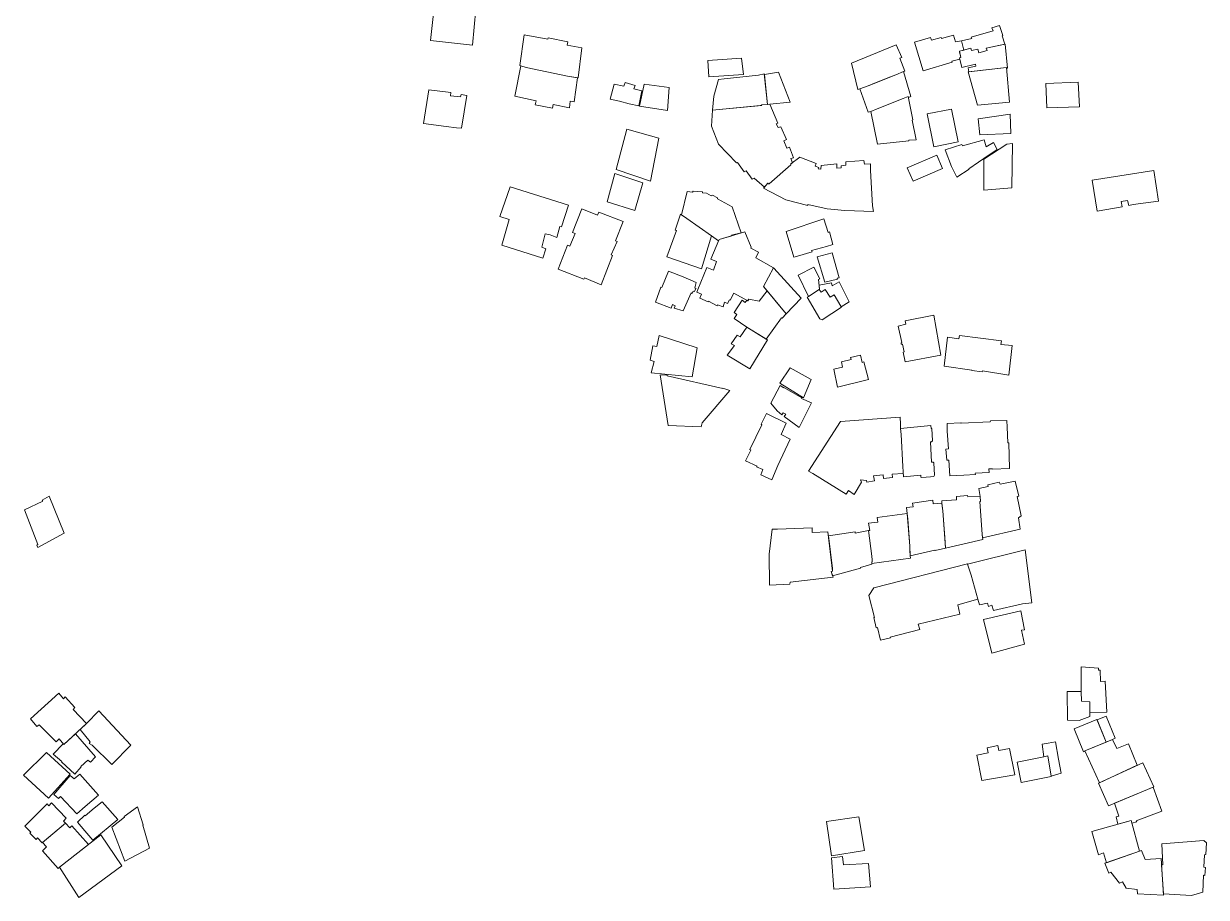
# Model space of a CAD drawing. Header units: metres. Extents: x 560562 to 562005, y 4539029 to 4540676.
# Drawn here: x 560561.6 to 560905.8, y 4540241.6 to 4540496 of the extents above; entities that cross this region are included whole.
import ezdxf

# ---------------------------------------------------------------- set-up
doc = ezdxf.new("R2010")
doc.units = ezdxf.units.M
doc.layers.add('B_MESKEN', color=2, linetype='Continuous', lineweight=0)

msp = doc.modelspace()

# ---------------------------------------------------------------- linework, layer by layer
at = {"layer": 'B_MESKEN', "lineweight": 13}
for points in [[(560693.1351, 4540500.1951, 103.3712), (560692.1765, 4540489.6499, 103.3712), (560679.9537, 4540491.0599, 103.3712), (560681.1393, 4540501.4821, 103.3712), (560693.1351, 4540500.1951, 103.3712)], [(560834.5316, 4540490.9664, 108.4829), (560837.4817, 4540491.6766, 108.4829), (560837.3235, 4540492.063, 108.4829), (560843.684, 4540493.8612, 108.4829), (560843.2895, 4540494.7786, 108.4829), (560845.55, 4540495.3734, 108.4829), (560846.5387, 4540492.4943, 108.4829), (560846.3682, 4540492.3923, 108.4829), (560847.078, 4540489.9741, 108.4829), (560841.6659, 4540488.8074, 108.4829), (560841.9311, 4540488.1064, 108.4829), (560839.5236, 4540487.459, 108.4829), (560839.2978, 4540488.5515, 108.4829), (560837.4532, 4540488.1382, 108.4829), (560837.214, 4540488.791, 108.4829), (560835.1449, 4540488.2393, 108.4829), (560834.5316, 4540490.9664, 108.4829)], [(560723.9756, 4540488.9427, 110.5793), (560722.9665, 4540480.1808, 110.5793), (560719.84, 4540480.6842, 110.5793), (560707.8065, 4540483.1938, 110.5793), (560705.9543, 4540483.7772, 110.5793), (560707.2624, 4540492.7378, 110.5793), (560714.1167, 4540491.413, 110.5793), (560714.1896, 4540491.8573, 110.5793), (560719.9185, 4540490.6999, 110.5793), (560719.748, 4540489.7371, 110.5793), (560723.9756, 4540488.9427, 110.5793)], [(560828.652, 4540491.6457, 111.4112), (560828.652, 4540491.6457, 111.4112), (560832.1657, 4540492.5655, 111.4112), (560832.7593, 4540490.6282, 111.4112), (560834.5316, 4540490.9664, 111.4112), (560835.1449, 4540488.2393, 111.4112), (560833.8727, 4540487.9, 111.4112), (560833.9397, 4540487.6453, 111.4112), (560834.3384, 4540486.1302, 111.4112), (560833.9213, 4540485.9975, 111.4112), (560834.0146, 4540485.6361, 111.4112), (560831.6521, 4540485.0444, 111.4112), (560831.6521, 4540485.0444, 111.4112), (560831.7708, 4540484.6983, 111.4112), (560823.35, 4540482.2127, 111.4112), (560820.8116, 4540490.5682, 111.4112), (560825.4511, 4540491.9562, 111.4112), (560825.7442, 4540491.1339, 111.4112), (560828.5682, 4540491.9384, 111.4112), (560828.652, 4540491.6457, 111.4112)], [(560815.4716, 4540489.8286, 111.6704), (560817.1502, 4540486.0884, 111.6704), (560816.5854, 4540485.9275, 111.6704), (560818.0186, 4540482.1079, 111.6704), (560817.6408, 4540482.0662, 111.6704), (560815.4141, 4540481.082, 111.6704), (560813.0473, 4540480.15, 111.6704), (560809.6703, 4540478.8202, 111.6704), (560807.2979, 4540477.886, 111.6704), (560804.9068, 4540477.0054, 111.6704), (560804.3191, 4540476.7707, 111.6704), (560802.4649, 4540484.4847, 111.6704), (560815.4716, 4540489.8286, 111.6704)], [(560847.1939, 4540489.9991, 108.8579), (560847.9159, 4540483.0371, 108.8579), (560847.5701, 4540482.9778, 108.8579), (560847.5488, 4540483.2158, 108.8579), (560836.5967, 4540481.9656, 108.8579), (560836.4185, 4540483.1326, 108.8579), (560838.658, 4540483.5805, 108.8579), (560838.5689, 4540484.164, 108.8579), (560834.635, 4540483.2334, 108.8579), (560833.9213, 4540485.9975, 108.8579), (560834.3384, 4540486.1302, 108.8579), (560833.8727, 4540487.9, 108.8579), (560837.214, 4540488.791, 108.8579), (560837.4532, 4540488.1382, 108.8579), (560839.2978, 4540488.5515, 108.8579), (560839.5236, 4540487.459, 108.8579), (560841.9311, 4540488.1064, 108.8579), (560841.6659, 4540488.8074, 108.8579), (560847.1939, 4540489.9991, 108.8579)], [(560760.6939, 4540485.2589, 106.9314), (560770.5175, 4540485.8984, 106.9314), (560771.0908, 4540481.1753, 106.9314), (560761.0167, 4540480.5099, 106.9314), (560760.6939, 4540485.2589, 106.9314)], [(560722.7186, 4540480.2207, 110.6543), (560721.8013, 4540473.2353, 110.6543), (560720.6258, 4540473.4025, 110.6543), (560720.4099, 4540471.4527, 110.6543), (560715.6816, 4540472.4421, 110.6543), (560715.4368, 4540471.3309, 110.6543), (560710.4836, 4540472.2946, 110.6543), (560710.703, 4540473.5043, 110.6543), (560704.4735, 4540474.8321, 110.6543), (560706.242, 4540483.6866, 110.6543), (560707.8065, 4540483.1938, 110.6543), (560719.84, 4540480.6842, 110.6543), (560722.7186, 4540480.2207, 110.6543)], [(560781.2773, 4540481.8143, 106.9679), (560784.6805, 4540473.062, 106.9679), (560778.7507, 4540472.5609, 106.9679), (560778.0689, 4540472.4562, 106.9679), (560777.1306, 4540481.1583, 106.9679), (560781.2773, 4540481.8143, 106.9679)], [(560817.6408, 4540482.0662, 116.7704), (560819.7817, 4540474.75, 116.7704), (560819.0515, 4540474.4434, 116.7704), (560818.9892, 4540474.7545, 116.7704), (560817.5573, 4540474.183, 116.7704), (560809.9436, 4540471.1442, 116.7704), (560808.142, 4540470.4251, 116.7704), (560807.3819, 4540470.1615, 116.7704), (560804.9068, 4540477.0054, 116.7704), (560807.2979, 4540477.886, 116.7704), (560815.4141, 4540481.082, 116.7704), (560817.6408, 4540482.0662, 116.7704)], [(560836.4479, 4540481.9487, 113.6865), (560847.549, 4540483.2158, 113.6865), (560848.4551, 4540473.0884, 113.6865), (560839.1116, 4540472.21, 113.6865), (560836.4479, 4540481.9487, 113.6865)], [(560733.4653, 4540478.3151, 103.7814), (560736.2565, 4540477.7385, 103.7814), (560736.5824, 4540478.8511, 103.7814), (560739.5048, 4540477.9956, 103.7814), (560739.1791, 4540476.9529, 103.7814), (560741.4654, 4540476.3906, 103.7814), (560740.5799, 4540472.0161, 103.7814), (560737.819, 4540472.5992, 103.7814), (560734.9726, 4540473.3558, 103.7814), (560732.2525, 4540473.9887, 103.7814), (560733.4653, 4540478.3151, 103.7814)], [(560749.3953, 4540477.3215, 103.6314), (560748.8978, 4540470.6643, 103.6314), (560740.8158, 4540471.9676, 103.6314), (560742.1449, 4540478.3307, 103.6314), (560749.3953, 4540477.3215, 103.6314)], [(560777.1125, 4540481.3157, 116.0064), (560778.069, 4540472.4562, 116.0064), (560776.3463, 4540472.3085, 116.0064), (560776.3634, 4540472.1552, 116.0064), (560763.9993, 4540470.9254, 116.0064), (560762.0703, 4540470.7698, 116.0064), (560762.4472, 4540474.8495, 116.0064), (560763.8349, 4540479.6909, 116.0064), (560765.4324, 4540479.8586, 116.0064), (560765.442, 4540479.9181, 116.0064), (560775.3823, 4540480.9901, 116.0064), (560777.1125, 4540481.3157, 116.0064)], [(560868.4509, 4540478.884, 105.3329), (560868.8342, 4540471.7624, 105.3329), (560859.3231, 4540471.494, 105.3329), (560859.0178, 4540478.5182, 105.3329), (560868.4509, 4540478.884, 105.3329)], [(560679.4499, 4540476.7028, 103.1918), (560681.9201, 4540476.4159, 103.1918), (560685.8775, 4540475.9619, 103.1918), (560685.9282, 4540475.8876, 103.1918), (560685.8066, 4540474.9421, 103.1918), (560688.7558, 4540474.6078, 103.1918), (560688.8533, 4540475.3045, 103.1918), (560690.5929, 4540475.0142, 103.1918), (560688.9743, 4540465.5083, 103.1918), (560687.5377, 4540465.6508, 103.1918), (560684.5378, 4540466.0595, 103.1918), (560677.9336, 4540466.8493, 103.1918), (560679.4499, 4540476.7028, 103.1918)], [(560821.3045, 4540462.1359, 118.0414), (560819.1906, 4540462.0021, 118.0414), (560819.2197, 4540461.849, 118.0414), (560810.0918, 4540460.9074, 118.0414), (560808.1421, 4540470.425, 118.0414), (560809.9437, 4540471.1441, 118.0414), (560817.5573, 4540474.183, 118.0414), (560818.9892, 4540474.7545, 118.0414), (560820.35, 4540467.9553, 118.0414), (560820.1296, 4540467.9005, 118.0414), (560821.3045, 4540462.1359, 118.0414)], [(560784.4636, 4540460, 114.6189), (560785.5972, 4540456.9363, 114.6189), (560784.8273, 4540456.6626, 114.6189), (560785.2835, 4540455.4578, 114.6189), (560784.8379, 4540455.1197, 114.6189), (560784.796, 4540454.8259, 114.6189), (560778.4902, 4540449.3157, 114.6189), (560778.1577, 4540449.5086, 114.6189), (560777.1314, 4540448.4032, 114.6189), (560774.1344, 4540450.9918, 114.6189), (560773.5635, 4540450.719, 114.6189), (560771.8359, 4540453.1417, 114.6189), (560771.2653, 4540452.8198, 114.6189), (560769.3623, 4540455.5117, 114.6189), (560769.0642, 4540455.4121, 114.6189), (560763.7652, 4540460.9117, 114.6189), (560761.7014, 4540466.0827, 114.6189), (560762.0703, 4540470.7698, 114.6189), (560763.9993, 4540470.9254, 114.6189), (560775.9176, 4540472.1109, 114.6189), (560776.3634, 4540472.1552, 114.6189), (560776.3463, 4540472.3085, 114.6189), (560778.069, 4540472.4562, 114.6189), (560778.7513, 4540472.5609, 114.6189), (560781.053, 4540467.0287, 114.6189), (560780.583, 4540466.814, 114.6189), (560781.1853, 4540465.6874, 114.6189), (560781.9055, 4540465.9362, 114.6189), (560783.6143, 4540462.2122, 114.6189), (560782.7952, 4540461.8156, 114.6189), (560783.626, 4540459.6834, 114.6189), (560784.4636, 4540460, 114.6189)], [(560824.4764, 4540469.7333, 107.6579), (560831.565, 4540471.0945, 107.6579), (560833.5781, 4540461.5114, 107.6579), (560826.4416, 4540460.0754, 107.6579), (560824.4764, 4540469.7333, 107.6579)], [(560839.3825, 4540468.296, 109.6829), (560848.6155, 4540469.5645, 109.6829), (560848.8587, 4540463.9424, 109.6829), (560839.8265, 4540463.5884, 109.6829), (560839.3825, 4540468.296, 109.6829)], [(560737.071, 4540465.2872, 115.7064), (560746.4166, 4540462.6603, 115.7064), (560744.0176, 4540450.0559, 115.7064), (560733.9978, 4540453.5372, 115.7064), (560737.071, 4540465.2872, 115.7064)], [(560841.0621, 4540462.1832, 115.3456), (560841.6602, 4540460.1386, 115.3456), (560843.7979, 4540461.3685, 115.3456), (560844.9214, 4540459.3081, 115.3456), (560842.2265, 4540457.568, 115.3456), (560836.6736, 4540453.7207, 115.3456), (560836.7484, 4540453.6031, 115.3456), (560833.1469, 4540451.2745, 115.3456), (560831.5735, 4540454.3459, 115.3456), (560829.7064, 4540459.1891, 115.3456), (560834.5978, 4540460.7396, 115.3456), (560834.7521, 4540460.3862, 115.3456), (560841.0621, 4540462.1832, 115.3456)], [(560841.0382, 4540447.5096, 121.7405), (560841.0072, 4540456.5289, 121.7405), (560847.7219, 4540460.8298, 121.7405), (560849.3596, 4540461.0683, 121.7405), (560849.1655, 4540448.1846, 121.7405), (560841.0382, 4540447.5096, 121.7405)], [(560818.6756, 4540454.0271, 108.4454), (560827.2995, 4540457.6887, 108.4454), (560829.0178, 4540453.8002, 108.4454), (560820.3957, 4540450.0649, 108.4454), (560818.6756, 4540454.0271, 108.4454)], [(560808.8766, 4540441.2463, 119.6204), (560800.5361, 4540441.5934, 119.6204), (560795.4564, 4540442.0486, 119.6204), (560789.8151, 4540443.3073, 119.6204), (560789.7446, 4540443.0487, 119.6204), (560783.3996, 4540444.6423, 119.6204), (560776.8584, 4540448.1092, 119.6204), (560778.1577, 4540449.5086, 119.6204), (560778.3838, 4540449.368, 119.6204), (560778.4902, 4540449.3157, 119.6204), (560784.796, 4540454.8259, 119.6204), (560784.8379, 4540455.1197, 119.6204), (560787.433, 4540457.0889, 119.6204), (560792.1764, 4540455.2835, 119.6204), (560791.9258, 4540454.4477, 119.6204), (560792.9487, 4540454.0836, 119.6204), (560792.7878, 4540453.6556, 119.6204), (560793.5809, 4540453.5783, 119.6204), (560793.6264, 4540454.7016, 119.6204), (560798.2638, 4540455.1133, 119.6204), (560798.2696, 4540453.9181, 119.6204), (560799.519, 4540454.0086, 119.6204), (560799.4872, 4540454.5928, 119.6204), (560800.8683, 4540454.7258, 119.6204), (560800.8181, 4540455.7246, 119.6204), (560806.1244, 4540456.0802, 119.6204), (560806.2747, 4540455.0352, 119.6204), (560808.0511, 4540455.1783, 119.6204), (560808.0274, 4540453.2018, 119.6204), (560808.5853, 4540442.9707, 119.6204), (560808.8766, 4540441.2463, 119.6204)], [(560733.5946, 4540452.3448, 105.8543), (560741.7501, 4540449.6631, 105.8543), (560739.4539, 4540441.5907, 105.8543), (560731.3487, 4540444.1256, 105.8543), (560733.5946, 4540452.3448, 105.8543)], [(560890.4634, 4540453.1902, 110.2079), (560891.8645, 4540444.3016, 110.2079), (560884.4712, 4540443.2736, 110.2079), (560883.1531, 4540443.0426, 110.2079), (560882.8426, 4540444.4399, 110.2079), (560881.0002, 4540444.1954, 110.2079), (560881.2352, 4540442.5855, 110.2079), (560873.9461, 4540441.3877, 110.2079), (560872.5431, 4540450.3502, 110.2079), (560890.4634, 4540453.1902, 110.2079)], [(560702.869, 4540438.9445, 116.0918), (560700.1414, 4540439.8603, 116.0918), (560703.1716, 4540448.427, 116.0918), (560720.106, 4540443.0816, 116.0918), (560718.1049, 4540436.8166, 116.0918), (560717.5844, 4540436.9364, 116.0918), (560716.7823, 4540433.7315, 116.0918), (560714.8478, 4540434.4555, 116.0918), (560714.8478, 4540434.4555, 116.0918), (560713.3114, 4540434.766, 116.0918), (560712.3389, 4540430.925, 116.0918), (560713.5545, 4540430.3931, 116.0918), (560712.6264, 4540427.6519, 116.0918), (560700.7002, 4540431.4814, 116.0918), (560702.869, 4540438.9445, 116.0918)], [(560753.017, 4540440.2697, 115.3314), (560754.6732, 4540447.0881, 115.3314), (560756.213, 4540446.8993, 115.3314), (560756.3853, 4540447.2186, 115.3314), (560759.1412, 4540447.0355, 115.3314), (560759.118, 4540446.6924, 115.3314), (560760.3344, 4540446.6491, 115.3314), (560761.6785, 4540445.8469, 115.3314), (560762.0251, 4540446.0446, 115.3314), (560763.5426, 4540445.2922, 115.3314), (560763.5193, 4540444.9736, 115.3314), (560767.7744, 4540442.6661, 115.3314), (560770.3661, 4540435.0837, 115.3314), (560767.5973, 4540434.3662, 115.3314), (560767.6501, 4540434.1799, 115.3314), (560763.9412, 4540433.0758, 115.3314), (560763.796, 4540432.7677, 115.3314), (560761.7484, 4540434.1929, 115.3314), (560754.5492, 4540439.2034, 115.3314), (560754.5884, 4540439.2597, 115.3314), (560753.017, 4540440.2697, 115.3314)], [(560724.0596, 4540442.0087, 116.5793), (560728.5865, 4540440.1676, 116.5793), (560728.9546, 4540441.1005, 116.5793), (560736.0923, 4540438.3895, 116.5793), (560733.8098, 4540432.7185, 116.5793), (560734.2573, 4540432.5736, 116.5793), (560732.5875, 4540428.6207, 116.5793), (560732.9607, 4540428.4509, 116.5793), (560729.6733, 4540419.9573, 116.5793), (560724.7484, 4540421.9681, 116.5793), (560724.6012, 4540421.5753, 116.5793), (560717.1148, 4540424.5297, 116.5793), (560719.8135, 4540431.4768, 116.5793), (560720.5347, 4540431.2107, 116.5793), (560722.032, 4540434.8932, 116.5793), (560721.261, 4540435.1836, 116.5793), (560724.0596, 4540442.0087, 116.5793)], [(560752.7284, 4540440.4552, 115.5189), (560754.5884, 4540439.2597, 115.5189), (560754.5492, 4540439.2034, 115.5189), (560761.7484, 4540434.1929, 115.5189), (560758.8088, 4540424.5595, 115.5189), (560748.7895, 4540428.0895, 115.5189), (560751.5342, 4540435.6969, 115.5189), (560751.1365, 4540435.8175, 115.5189), (560752.7284, 4540440.4552, 115.5189)], [(560794.4855, 4540439.1323, 112.7579), (560795.6731, 4540435.203, 112.7579), (560796.1302, 4540435.309, 112.7579), (560797.0225, 4540431.6387, 112.7579), (560795.2395, 4540431.1005, 112.7579), (560790.8858, 4540429.8778, 112.7579), (560791.0385, 4540429.4907, 112.7579), (560786.7526, 4540428.2727, 112.7579), (560785.6611, 4540428.023, 112.7579), (560783.4495, 4540435.4758, 112.7579), (560794.4855, 4540439.1323, 112.7579)], [(560768.2683, 4540417.5446, 120.8125), (560767.226, 4540415.484, 120.8125), (560766.9772, 4540415.5936, 120.8125), (560766.3663, 4540414.4964, 120.8125), (560765.5267, 4540414.9059, 120.8125), (560765.1161, 4540413.5285, 120.8125), (560763.5118, 4540414.1289, 120.8125), (560763.3898, 4540413.8609, 120.8125), (560760.9199, 4540415.1382, 120.8125), (560760.8223, 4540414.9431, 120.8125), (560758.3288, 4540416.0015, 120.8125), (560758.7912, 4540417.2439, 120.8125), (560757.4582, 4540417.7727, 120.8125), (560757.7994, 4540418.5768, 120.8125), (560760.4306, 4540425.0096, 120.8125), (560762.3069, 4540424.2159, 120.8125), (560763.2314, 4540426.7494, 120.8125), (560761.5284, 4540427.3737, 120.8125), (560763.8436, 4540432.8808, 120.8125), (560763.9412, 4540433.0758, 120.8125), (560771.495, 4540435.3245, 120.8125), (560773.3141, 4540430.9312, 120.8125), (560773.1924, 4540430.6145, 120.8125), (560775.4152, 4540429.482, 120.8125), (560774.6098, 4540427.8244, 120.8125), (560774.6098, 4540427.8244, 120.8125), (560779.7485, 4540424.8574, 120.8125), (560776.9155, 4540419.4451, 120.8125), (560777.9562, 4540418.1854, 120.8125), (560775.5802, 4540415.1586, 120.8125), (560772.6209, 4540415.7283, 120.8125), (560772.352, 4540415.265, 120.8125), (560768.2683, 4540417.5446, 120.8125)], [(560796.8343, 4540429.2179, 113.7704), (560798.9355, 4540421.9788, 113.7704), (560798.3411, 4540421.8653, 113.7704), (560798.3984, 4540421.5721, 113.7704), (560794.7382, 4540420.6677, 113.7704), (560792.5332, 4540428.076, 113.7704), (560796.8343, 4540429.2179, 113.7704)], [(560753.5523, 4540412.3205, 111.4375), (560750.9247, 4540413.1467, 111.4375), (560751.1714, 4540413.8384, 111.4375), (560750.4028, 4540414.1563, 111.4375), (560749.9752, 4540413.1423, 111.4375), (560745.4944, 4540414.8477, 111.4375), (560747.0482, 4540419.2451, 111.4375), (560747.3009, 4540419.1365, 111.4375), (560749.2028, 4540423.9055, 111.4375), (560753.4563, 4540422.2347, 111.4375), (560757.2871, 4540420.5756, 111.4375), (560756.8693, 4540419.0692, 111.4375), (560757.1702, 4540418.8486, 111.4375), (560756.7745, 4540417.9589, 111.4375), (560756.4491, 4540418.0807, 111.4375), (560756.1523, 4540417.438, 111.4375), (560756.1523, 4540417.438, 111.4375), (560755.7857, 4540417.5973, 111.4375), (560753.5523, 4540412.3205, 111.4375)], [(560783.5152, 4540411.4565, 121.9), (560776.9155, 4540419.4451, 121.9), (560779.7485, 4540424.8574, 121.9), (560779.8968, 4540424.7608, 121.9), (560787.8216, 4540416.0917, 121.9), (560783.5152, 4540411.4565, 121.9)], [(560791.5147, 4540425.0786, 113.4329), (560793.2445, 4540421.6606, 113.4329), (560792.9013, 4540421.4554, 113.4329), (560793.2208, 4540418.6888, 113.4329), (560789.9899, 4540416.5676, 113.4329), (560786.9712, 4540422.7026, 113.4329), (560791.5147, 4540425.0786, 113.4329)], [(560798.8836, 4540420.7999, 114.2579), (560801.8438, 4540415.0071, 114.2579), (560799.5123, 4540413.505, 114.2579), (560799.396, 4540413.6908, 114.2579), (560797.4527, 4540416.968, 114.2579), (560796.3114, 4540416.3515, 114.2579), (560794.8418, 4540418.5585, 114.2579), (560793.6395, 4540417.7868, 114.2579), (560793.0668, 4540418.5876, 114.2579), (560793.2208, 4540418.6888, 114.2579), (560793.2208, 4540418.6888, 114.2579), (560793.0892, 4540419.8281, 114.2579), (560796.655, 4540420.5337, 114.2579), (560796.9014, 4540419.656, 114.2579), (560798.8836, 4540420.7999, 114.2579)], [(560775.5802, 4540415.1586, 121.1125), (560777.9562, 4540418.1854, 121.1125), (560783.5152, 4540411.4565, 121.1125), (560783.5152, 4540411.4565, 121.1125), (560782.3298, 4540410.1806, 121.1125), (560782.1073, 4540410.3497, 121.1125), (560777.6423, 4540404.1459, 121.1125), (560772.0672, 4540407.603, 121.1125), (560768.3597, 4540410.1148, 121.1125), (560769.1672, 4540411.3102, 121.1125), (560768.3267, 4540411.9142, 121.1125), (560770.6265, 4540415.4271, 121.1125), (560771.5903, 4540414.7993, 121.1125), (560772.0645, 4540415.4254, 121.1125), (560772.352, 4540415.265, 121.1125), (560772.6209, 4540415.7283, 121.1125), (560775.5802, 4540415.1586, 121.1125)], [(560789.9899, 4540416.5676, 113.7704), (560793.0668, 4540418.5876, 113.7704), (560793.6395, 4540417.7868, 113.7704), (560794.8418, 4540418.5585, 113.7704), (560796.3114, 4540416.3515, 113.7704), (560797.4455, 4540416.9802, 113.7704), (560799.396, 4540413.6908, 113.7704), (560799.5776, 4540413.4008, 113.7704), (560793.9463, 4540409.7691, 113.7704), (560793.2424, 4540410.0456, 113.7704), (560789.5727, 4540416.3358, 113.7704), (560789.9899, 4540416.5676, 113.7704)], [(560817.1419, 4540403.1389, 116.0954), (560816.0284, 4540407.9055, 116.0954), (560818.3426, 4540408.4833, 116.0954), (560818.1482, 4540409.4469, 116.0954), (560826.436, 4540411.1281, 116.0954), (560828.4949, 4540399.4377, 116.0954), (560818.1561, 4540397.4835, 116.0954), (560817.5138, 4540400.305, 116.0954), (560817.7826, 4540400.4587, 116.0954), (560817.3554, 4540402.6251, 116.0954), (560816.9589, 4540402.6149, 116.0954), (560816.8975, 4540403.0782, 116.0954), (560817.1419, 4540403.1389, 116.0954)], [(560766.3394, 4540399.4776, 120.8125), (560768.3963, 4540402.2354, 120.8125), (560767.5069, 4540402.7419, 120.8125), (560769.2201, 4540405.2306, 120.8125), (560770.1092, 4540404.7727, 120.8125), (560772.0672, 4540407.603, 120.8125), (560778.0224, 4540403.9102, 120.8125), (560772.9366, 4540395.4717, 120.8125), (560766.3394, 4540399.4776, 120.8125)], [(560757.5337, 4540401.5728, 117.8875), (560756.0871, 4540393.1594, 117.8875), (560744.1975, 4540394.2765, 117.8875), (560745.0486, 4540397.6041, 117.8875), (560743.8832, 4540397.9652, 117.8875), (560744.6562, 4540402.1232, 117.8875), (560745.7959, 4540401.9575, 117.8875), (560746.5236, 4540405.2112, 117.8875), (560757.5337, 4540401.5728, 117.8875)], [(560849.2728, 4540402.2469, 117.7454), (560848.2281, 4540393.6312, 117.7454), (560840.5911, 4540394.8816, 117.7454), (560840.542, 4540394.5589, 117.7454), (560837.4808, 4540394.994, 117.7454), (560837.497, 4540395.0886, 117.7454), (560829.4335, 4540396.2269, 117.7454), (560830.4566, 4540404.7197, 117.7454), (560833.7421, 4540404.2414, 117.7454), (560833.9401, 4540405.2253, 117.7454), (560846.1081, 4540403.5809, 117.7454), (560845.985, 4540402.5745, 117.7454), (560849.2728, 4540402.2469, 117.7454)], [(560797.3517, 4540395.3361, 115.4579), (560799.8399, 4540395.9629, 115.4579), (560799.5528, 4540397.4968, 115.4579), (560802.412, 4540398.1576, 115.4579), (560802.2236, 4540398.7399, 115.4579), (560805.1063, 4540399.4502, 115.4579), (560805.6067, 4540397.3345, 115.4579), (560806.1232, 4540397.4946, 115.4579), (560807.3947, 4540392.3651, 115.4579), (560798.4256, 4540390.1771, 115.4579), (560797.3517, 4540395.3361, 115.4579)], [(560784.6088, 4540395.773, 115.4954), (560790.7953, 4540392.3365, 115.4954), (560788.5498, 4540387.0683, 115.4954), (560781.5981, 4540391.3413, 115.4954), (560784.6088, 4540395.773, 115.4954)], [(560767.0772, 4540389.1453, 121.225), (560759.0145, 4540379.7444, 121.225), (560758.7736, 4540378.5759, 121.225), (560749.1132, 4540378.9681, 121.225), (560746.778, 4540393.6947, 121.225), (560748.8233, 4540393.6314, 121.225), (560748.8242, 4540393.4369, 121.225), (560765.0047, 4540389.7436, 121.225), (560765.0287, 4540389.8896, 121.225), (560767.0772, 4540389.1453, 121.225)], [(560790.8282, 4540385.5801, 118.7954), (560787.2433, 4540378.3939, 118.7954), (560782.9212, 4540381.6338, 118.7954), (560783.3516, 4540382.2564, 118.7954), (560782.6466, 4540382.6785, 118.7954), (560782.2391, 4540382.1299, 118.7954), (560780.8471, 4540383.2437, 118.7954), (560778.9792, 4540385.5195, 118.7954), (560781.7252, 4540390.6049, 118.7954), (560782.8155, 4540389.9666, 118.7954), (560782.8316, 4540389.9974, 118.7954), (560788.0394, 4540387.0249, 118.7954), (560787.9068, 4540386.8204, 118.7954), (560790.8282, 4540385.5801, 118.7954)], [(560781.0511, 4540367.3013, 114.4829), (560781.0511, 4540367.3013, 114.4829), (560779.2906, 4540363.2074, 114.4829), (560776.0963, 4540364.6217, 114.4829), (560776.6546, 4540366.1328, 114.4829), (560774.8924, 4540366.9707, 114.4829), (560775.007, 4540367.1363, 114.4829), (560775.007, 4540367.1363, 114.4829), (560771.6847, 4540368.6946, 114.4829), (560773.1858, 4540371.8152, 114.4829), (560773.1858, 4540371.8152, 114.4829), (560772.9499, 4540371.9505, 114.4829), (560776.3954, 4540379.2039, 114.4829), (560776.3954, 4540379.2039, 114.4829), (560776.1686, 4540379.3208, 114.4829), (560777.7305, 4540382.4281, 114.4829), (560783.5196, 4540379.7067, 114.4829), (560782.0047, 4540376.3162, 114.4829), (560782.0047, 4540376.3162, 114.4829), (560784.6102, 4540374.9747, 114.4829), (560781.0511, 4540367.3013, 114.4829)], [(560791.2158, 4540365.0099, 129.5954), (560789.9788, 4540365.7236, 129.5954), (560799.3112, 4540380.1792, 129.5954), (560816.6362, 4540381.3717, 129.5954), (560816.7128, 4540379.3292, 129.5954), (560816.7919, 4540378.144, 129.5954), (560816.91, 4540376.3759, 129.5954), (560817.3975, 4540367.0875, 129.5954), (560817.4798, 4540365.5189, 129.5954), (560817.5225, 4540365.0425, 129.5954), (560814.3101, 4540364.8394, 129.5954), (560814.4333, 4540363.8324, 129.5954), (560811.7831, 4540363.5716, 129.5954), (560811.7079, 4540364.6039, 129.5954), (560808.9121, 4540364.3153, 129.5954), (560809.1444, 4540362.8541, 129.5954), (560806.9856, 4540362.4376, 129.5954), (560806.8984, 4540362.9886, 129.5954), (560805.1314, 4540363.2002, 129.5954), (560805.4404, 4540362.4734, 129.5954), (560803.2396, 4540358.929, 129.5954), (560801.5717, 4540360.0987, 129.5954), (560800.9006, 4540358.982, 129.5954), (560791.2158, 4540365.0099, 129.5954)], [(560816.7919, 4540378.144, 130.5704), (560825.5954, 4540378.9483, 130.5704), (560825.7143, 4540378.1095, 130.5704), (560825.8848, 4540378.1139, 130.5704), (560826.0975, 4540374.5597, 130.5704), (560825.8131, 4540374.2396, 130.5704), (560825.4733, 4540374.1828, 130.5704), (560825.7936, 4540368.3223, 130.5704), (560826.2321, 4540368.3336, 130.5704), (560826.4331, 4540368.0982, 130.5704), (560826.6701, 4540364.5446, 130.5704), (560826.4125, 4540364.1291, 130.5704), (560825.465, 4540364.0084, 130.5704), (560822.9346, 4540363.8229, 130.5704), (560822.6867, 4540363.9849, 130.5704), (560822.6239, 4540364.5365, 130.5704), (560817.6163, 4540363.9984, 130.5704), (560817.4798, 4540365.5189, 130.5704), (560817.3975, 4540367.0875, 130.5704), (560816.91, 4540376.3759, 130.5704), (560816.7919, 4540378.144, 130.5704)], [(560835.177, 4540364.5084, 132.2954), (560831.0705, 4540364.3065, 132.2954), (560830.8319, 4540368.8858, 132.2954), (560830.1997, 4540368.8695, 132.2954), (560829.9711, 4540372.1046, 132.2954), (560830.6861, 4540372.1551, 132.2954), (560830.3488, 4540377.324, 132.2954), (560830.2924, 4540379.5313, 132.2954), (560834.3492, 4540379.7799, 132.2954), (560834.3778, 4540379.6126, 132.2954), (560842.8583, 4540380.0234, 132.2954), (560842.947, 4540380.3618, 132.2954), (560847.738, 4540380.4373, 132.2954), (560847.7883, 4540378.47, 132.2954), (560848.0025, 4540373.89, 132.2954), (560848.318, 4540373.9222, 132.2954), (560848.5085, 4540366.4607, 132.2954), (560843.5497, 4540366.2848, 132.2954), (560843.498, 4540366.4035, 132.2954), (560842.4532, 4540366.3526, 132.2954), (560842.53, 4540365.2502, 132.2954), (560838.4939, 4540365.1461, 132.2954), (560838.5286, 4540364.7389, 132.2954), (560835.177, 4540364.5084, 132.2954)], [(560850.7371, 4540358.3528, 130.3829), (560851.8346, 4540352.6696, 130.3829), (560851.0691, 4540352.0933, 130.3829), (560851.5688, 4540348.7805, 130.3829), (560840.6338, 4540346.2839, 130.3829), (560840.497, 4540347.2583, 130.3829), (560839.8652, 4540356.811, 130.3829), (560840.0106, 4540356.8147, 130.3829), (560839.923, 4540358.3435, 130.3829), (560839.5718, 4540360.6239, 130.3829), (560842.2917, 4540361.2242, 130.3829), (560842.1811, 4540361.7275, 130.3829), (560845.4825, 4540362.5116, 130.3829), (560845.7913, 4540361.893, 130.3829), (560850.1609, 4540362.7941, 130.3829), (560851.1764, 4540358.4101, 130.3829), (560850.7371, 4540358.3528, 130.3829)], [(560569.0337, 4540358.4048, 91.7047), (560573.3258, 4540347.6629, 91.7047), (560565.7343, 4540343.4402, 91.7047), (560565.425, 4540344.1933, 91.7047), (560565.7299, 4540344.3268, 91.7047), (560561.8128, 4540354.4297, 91.7047), (560567.1928, 4540356.9921, 91.7047), (560567.017, 4540357.2869, 91.7047), (560569.0337, 4540358.4048, 91.7047)], [(560828.7719, 4540356.4047, 134.1704), (560828.7784, 4540357.0986, 134.1704), (560833.0867, 4540357.3774, 134.1704), (560833.015, 4540358.2846, 134.1704), (560836.2555, 4540358.6076, 134.1704), (560836.3379, 4540358.2269, 134.1704), (560839.923, 4540358.3435, 134.1704), (560840.0106, 4540356.8147, 134.1704), (560839.8652, 4540356.811, 134.1704), (560840.497, 4540347.2583, 134.1704), (560840.7044, 4540345.7805, 134.1704), (560829.8338, 4540343.2987, 134.1704), (560829.7043, 4540345.0364, 134.1704), (560829.0225, 4540354.1864, 134.1704), (560828.8762, 4540355.4814, 134.1704), (560828.7719, 4540356.4047, 134.1704)], [(560820.2152, 4540356.3511, 134.2079), (560826.206, 4540357.1996, 134.2079), (560826.2813, 4540356.149, 134.2079), (560828.7719, 4540356.4047, 134.2079), (560829.0225, 4540354.1864, 134.2079), (560829.8338, 4540343.2987, 134.2079), (560826.7976, 4540342.5743, 134.2079), (560826.7811, 4540342.6775, 134.2079), (560819.5972, 4540341.0804, 134.2079), (560819.4442, 4540343.8197, 134.2079), (560818.7148, 4540353.3937, 134.2079), (560818.5019, 4540355.0867, 134.2079), (560820.4122, 4540355.2796, 134.2079), (560820.2152, 4540356.3511, 134.2079)], [(560808.4129, 4540338.7938, 131.1329), (560808.5185, 4540339.8783, 131.1329), (560808.3802, 4540340.9185, 131.1329), (560807.3897, 4540348.3723, 131.1329), (560807.794, 4540348.3744, 131.1329), (560807.397, 4540350.5945, 131.1329), (560810.1213, 4540350.8529, 131.1329), (560809.9458, 4540352.2316, 131.1329), (560818.7148, 4540353.3937, 131.1329), (560818.8398, 4540351.7538, 131.1329), (560819.4442, 4540343.8197, 131.1329), (560819.5128, 4540342.5907, 131.1329), (560819.5972, 4540341.0804, 131.1329), (560819.6752, 4540340.3562, 131.1329), (560808.4129, 4540338.7938, 131.1329)], [(560797.1274, 4540334.8071, 134.1704), (560784.5977, 4540333.3799, 134.1704), (560784.5887, 4540332.7801, 134.1704), (560778.6165, 4540332.5057, 134.1704), (560778.5078, 4540341.5203, 134.1704), (560779.3663, 4540348.8331, 134.1704), (560780.9232, 4540348.7775, 134.1704), (560791.0715, 4540349.2318, 134.1704), (560791.0335, 4540347.8638, 134.1704), (560795.6243, 4540347.9826, 134.1704), (560797.0098, 4540336.5548, 134.1704), (560796.5976, 4540336.5002, 134.1704), (560797.1274, 4540334.8071, 134.1704)], [(560808.393, 4540338.5895, 131.1704), (560805.1104, 4540337.6892, 131.1704), (560805.1177, 4540337.4016, 131.1704), (560796.9835, 4540335.2668, 131.1704), (560796.5976, 4540336.5002, 131.1704), (560797.0098, 4540336.5548, 131.1704), (560796.915, 4540337.337, 131.1704), (560795.7618, 4540346.8485, 131.1704), (560803.5586, 4540348.0094, 131.1704), (560803.5921, 4540347.6506, 131.1704), (560807.3897, 4540348.3723, 131.1704), (560808.3802, 4540340.9185, 131.1704), (560808.5185, 4540339.8783, 131.1704), (560808.393, 4540338.5895, 131.1704)], [(560853.0206, 4540342.7849, 136.8329), (560854.965, 4540327.3862, 136.8329), (560852.2907, 4540327.0446, 136.8329), (560843.8338, 4540325.0798, 136.8329), (560843.3557, 4540326.7176, 136.8329), (560842.3972, 4540326.2862, 136.8329), (560842.081, 4540327.2825, 136.8329), (560839.7438, 4540326.7437, 136.8329), (560839.2546, 4540328.4627, 136.8329), (560837.2697, 4540335.4379, 136.8329), (560837.028, 4540336.2872, 136.8329), (560836.29, 4540338.6118, 136.8329), (560853.0206, 4540342.7849, 136.8329)], [(560807.5351, 4540329.5211, 134.8079), (560809.0055, 4540331.7354, 134.8079), (560836.2863, 4540338.7552, 134.8079), (560836.318, 4540338.6187, 134.8079), (560836.29, 4540338.6118, 134.8079), (560837.028, 4540336.2872, 134.8079), (560837.2697, 4540335.4379, 134.8079), (560839.2546, 4540328.4627, 134.8079), (560833.4203, 4540326.7289, 134.8079), (560834.0463, 4540324.0427, 134.8079), (560821.9056, 4540321.1217, 134.8079), (560822.3334, 4540319.5544, 134.8079), (560813.7609, 4540317.3714, 134.8079), (560813.8523, 4540317.145, 134.8079), (560810.9133, 4540316.4472, 134.8079), (560810.0436, 4540320.1315, 134.8079), (560809.7064, 4540320.051, 134.8079), (560808.9749, 4540323.0693, 134.8079), (560809.1837, 4540323.1215, 134.8079), (560807.5351, 4540329.5211, 134.8079)], [(560843.348, 4540312.7463, 126.1454), (560840.889, 4540322.5399, 126.1454), (560851.7235, 4540325.0001, 126.1454), (560852.8694, 4540319.532, 126.1454), (560851.9159, 4540319.3862, 126.1454), (560852.8052, 4540315.3162, 126.1454), (560843.348, 4540312.7463, 126.1454)], [(560876.2803, 4540304.508, 129.3566), (560876.8236, 4540295.5467, 129.3566), (560871.8646, 4540295.3209, 129.3566), (560871.836, 4540298.5681, 129.3566), (560869.389, 4540298.7194, 129.3566), (560869.3159, 4540301.582, 129.3566), (560869.2794, 4540308.6945, 129.3566), (560874.3916, 4540308.3737, 129.3566), (560874.3833, 4540307.7528, 129.3566), (560874.8184, 4540307.7641, 129.3566), (560874.9278, 4540304.4251, 129.3566), (560876.2803, 4540304.508, 129.3566)], [(560571.8128, 4540301.0149, 113.4077), (560573.1676, 4540299.4452, 113.4077), (560573.6642, 4540299.9894, 113.4077), (560576.4984, 4540296.8998, 113.4077), (560576.002, 4540296.3063, 113.4077), (560579.8642, 4540292.1873, 113.4077), (560573.2543, 4540286.1463, 113.4077), (560571.899, 4540287.8146, 113.4077), (560571.03, 4540286.8499, 113.4077), (560566.0657, 4540291.8749, 113.4077), (560565.3942, 4540291.3792, 113.4077), (560563.5874, 4540293.5624, 113.4077), (560571.8128, 4540301.0149, 113.4077)], [(560871.836, 4540298.5681, 132.8816), (560871.8743, 4540294.2247, 132.8816), (560868.7332, 4540293.1406, 132.8816), (560865.3682, 4540293.2441, 132.8816), (560865.2287, 4540301.5475, 132.8816), (560869.3159, 4540301.582, 132.8816), (560869.389, 4540298.7194, 132.8816), (560871.836, 4540298.5681, 132.8816)], [(560583.4538, 4540295.9027, 101.1827), (560592.8096, 4540285.8883, 101.1827), (560587.2346, 4540280.3341, 101.1827), (560581.5432, 4540285.9572, 101.1827), (560580.6485, 4540286.426, 101.1827), (560580.9795, 4540286.8839, 101.1827), (560578.0205, 4540290.5022, 101.1827), (560579.8642, 4540292.1873, 101.1827), (560583.4538, 4540295.9027, 101.1827)], [(560867.27, 4540290.6861, 134.8316), (560873.9117, 4540293.3826, 134.8316), (560876.5715, 4540286.7917, 134.8316), (560870.4049, 4540284.2975, 134.8316), (560870.4388, 4540284.2226, 134.8316), (560870.0042, 4540284.0255, 134.8316), (560867.27, 4540290.6861, 134.8316)], [(560876.5966, 4540294.3355, 132.1691), (560879.2642, 4540287.942, 132.1691), (560878.4315, 4540287.5441, 132.1691), (560876.5715, 4540286.7917, 132.1691), (560873.9546, 4540293.2761, 132.1691), (560876.5966, 4540294.3355, 132.1691)], [(560582.4793, 4540282.5455, 107.7077), (560580.9891, 4540281.0114, 107.7077), (560580.2128, 4540281.5987, 107.7077), (560578.2174, 4540279.764, 107.7077), (560578.3503, 4540279.6442, 107.7077), (560576.5136, 4540277.4927, 107.7077), (560572.5543, 4540281.0449, 107.7077), (560572.6626, 4540281.1612, 107.7077), (560570.1821, 4540283.3166, 107.7077), (560573.1216, 4540286.3096, 107.7077), (560573.2543, 4540286.1463, 107.7077), (560576.6577, 4540289.2568, 107.7077), (560582.4793, 4540282.5455, 107.7077)], [(560848.4535, 4540284.9932, 133.8191), (560849.9798, 4540277.3227, 133.8191), (560840.3947, 4540275.6654, 133.8191), (560838.9489, 4540283.0278, 133.8191), (560842.2212, 4540283.7095, 133.8191), (560841.9901, 4540285.1835, 133.8191), (560845.0945, 4540285.8131, 133.8191), (560845.374, 4540284.3404, 133.8191), (560848.4535, 4540284.9932, 133.8191)], [(560863.4909, 4540277.7451, 137.7191), (560860.5613, 4540276.9051, 137.7191), (560859.6119, 4540282.8243, 137.7191), (560858.506, 4540282.5569, 137.7191), (560857.9275, 4540286.2657, 137.7191), (560859.7109, 4540286.5268, 137.7191), (560861.878, 4540286.9173, 137.7191), (560862.6852, 4540281.8299, 137.7191), (560863.4909, 4540277.7451, 137.7191)], [(560870.4049, 4540284.2975, 140.8866), (560878.4315, 4540287.5441, 140.8866), (560879.7457, 4540284.9718, 140.8866), (560883.0716, 4540286.3615, 140.8866), (560885.633, 4540280.078, 140.8866), (560874.6152, 4540274.99, 140.8866), (560870.4049, 4540284.2975, 140.8866)], [(560568.19, 4540283.8064, 116.5762), (560575.1318, 4540277.4615, 116.5762), (560568.8256, 4540270.5107, 116.5762), (560561.5829, 4540277.1504, 116.5762), (560568.19, 4540283.8064, 116.5762)], [(560850.7339, 4540280.9467, 136.9331), (560858.5057, 4540282.5568, 136.9331), (560859.6119, 4540282.8243, 136.9331), (560860.5612, 4540276.9051, 136.9331), (560860.5649, 4540276.762, 136.9331), (560851.8994, 4540275.1048, 136.9331), (560850.7339, 4540280.9467, 136.9331)], [(560887.2523, 4540280.8258, 143.9241), (560890.4575, 4540273.7771, 143.9241), (560877.2961, 4540268.2933, 143.9241), (560874.367, 4540274.8753, 143.9241), (560887.2523, 4540280.8258, 143.9241)], [(560583.37, 4540271.4175, 111.3077), (560579.5176, 4540268.0496, 111.3077), (560577.1068, 4540265.9446, 111.3077), (560572.3169, 4540271.0198, 111.3077), (560571.7459, 4540270.3767, 111.3077), (560570.3928, 4540271.577, 111.3077), (560575.1586, 4540277.0673, 111.3077), (560576.2481, 4540276.0783, 111.3077), (560577.9634, 4540277.4903, 111.3077), (560583.37, 4540271.4175, 111.3077)], [(560892.7526, 4540266.737, 137.3441), (560885.3772, 4540263.9231, 137.3441), (560885.4767, 4540263.63, 137.3441), (560884.0392, 4540263.2359, 137.3441), (560883.8394, 4540263.9544, 137.3441), (560879.9814, 4540262.8983, 137.3441), (560879.5173, 4540265.0898, 137.3441), (560880.2584, 4540265.2685, 137.3441), (560878.9801, 4540268.995, 137.3441), (560890.2449, 4540273.6885, 137.3441), (560892.7526, 4540266.737, 137.3441)], [(560569.727, 4540269.1106, 124.0577), (560573.9551, 4540264.6406, 124.0577), (560573.2006, 4540263.8403, 124.0577), (560573.7169, 4540263.2634, 124.0577), (560566.9922, 4540257.5337, 124.0577), (560565.5914, 4540258.9272, 124.0577), (560565.2024, 4540258.4183, 124.0577), (560563.4082, 4540260.2686, 124.0577), (560563.6758, 4540260.5838, 124.0577), (560561.9064, 4540262.3376, 124.0577), (560568.432, 4540268.8147, 124.0577), (560568.9239, 4540268.2377, 124.0577), (560569.727, 4540269.1106, 124.0577)], [(560584.4267, 4540269.428, 115.9202), (560588.9759, 4540264.3077, 115.9202), (560581.7145, 4540258.2616, 115.9202), (560579.4269, 4540260.9973, 115.9202), (560577.2138, 4540263.4974, 115.9202), (560579.406, 4540265.5117, 115.9202), (560579.5289, 4540265.3728, 115.9202), (560582.0872, 4540267.5524, 115.9202), (560584.4267, 4540269.428, 115.9202)], [(560598.2369, 4540255.8971, 111.2327), (560591.0625, 4540252.1691, 111.2327), (560587.2251, 4540262.0728, 111.2327), (560590.942, 4540264.9728, 111.2327), (560590.8309, 4540265.1802, 111.2327), (560594.7316, 4540267.9994, 111.2327), (560596.3951, 4540262.7203, 111.2327), (560596.2199, 4540262.6618, 111.2327), (560598.2369, 4540255.8971, 111.2327)], [(560795.2129, 4540263.6768, 122.5454), (560804.6627, 4540265.0622, 122.5454), (560806.3142, 4540255.237, 122.5454), (560796.6704, 4540253.7495, 122.5454), (560795.2129, 4540263.6768, 122.5454)], [(560575.6288, 4540262.4276, 121.1702), (560580.4799, 4540256.9985, 121.1702), (560572.0457, 4540250.3867, 121.1702), (560571.6313, 4540250.0709, 121.1702), (560567.0334, 4540255.1668, 121.1702), (560568.2512, 4540256.3073, 121.1702), (560567.0923, 4540257.619, 121.1702), (560573.7169, 4540263.2634, 121.1702), (560574.9954, 4540261.8693, 121.1702), (560575.6288, 4540262.4276, 121.1702)], [(560883.8394, 4540263.9544, 144.4363), (560886.307, 4540255.0821, 144.4363), (560876.6633, 4540251.7158, 144.4363), (560875.8248, 4540254.5528, 144.4363), (560874.3792, 4540253.9718, 144.4363), (560872.3849, 4540260.8189, 144.4363), (560883.8394, 4540263.9544, 144.4363)], [(560572.0457, 4540250.3867, 124.9559), (560584.037, 4540259.787, 124.9559), (560590.1453, 4540250.7632, 124.9559), (560577.6146, 4540241.6259, 124.9559), (560572.0457, 4540250.3867, 124.9559)], [(560905.0149, 4540258.222, 144.4746), (560905.7525, 4540257.4615, 144.4746), (560905.6234, 4540254.0795, 144.4746), (560905.2179, 4540254.0217, 144.4746), (560904.9985, 4540250.4247, 144.4746), (560905.4812, 4540250.2719, 144.4746), (560905.3232, 4540248.0232, 144.4746), (560904.9625, 4540248.0847, 144.4746), (560904.778, 4540243.1183, 144.4746), (560901.4748, 4540242.1581, 144.4746), (560893.2998, 4540242.6176, 144.4746), (560892.7026, 4540251.0695, 144.4746), (560893.1339, 4540251.0571, 144.4746), (560892.7864, 4540257.1674, 144.4746), (560905.0149, 4540258.222, 144.4746)], [(560892.5725, 4540252.9117, 145.5988), (560893.3223, 4540242.2992, 145.5988), (560885.7009, 4540242.6206, 145.5988), (560885.6677, 4540243.9192, 145.5988), (560882.4264, 4540244.2838, 145.5988), (560881.3506, 4540246.0987, 145.5988), (560880.4738, 4540245.7451, 145.5988), (560877.9975, 4540248.9647, 145.5988), (560877.3821, 4540248.6888, 145.5988), (560876.2313, 4540251.565, 145.5988), (560886.9095, 4540255.2924, 145.5988), (560887.9347, 4540252.6492, 145.5988), (560892.5725, 4540252.9117, 145.5988)], [(560796.7104, 4540253.1444, 122.8829), (560799.845, 4540253.5654, 122.8829), (560800.1285, 4540251.1239, 122.8829), (560807.4427, 4540251.4597, 122.8829), (560807.9842, 4540244.6848, 122.8829), (560797.3617, 4540243.9962, 122.8829), (560796.7104, 4540253.1444, 122.8829)]]:
    msp.add_polyline3d(points, close=True, dxfattribs=at)

doc.saveas('drawing.dxf')
